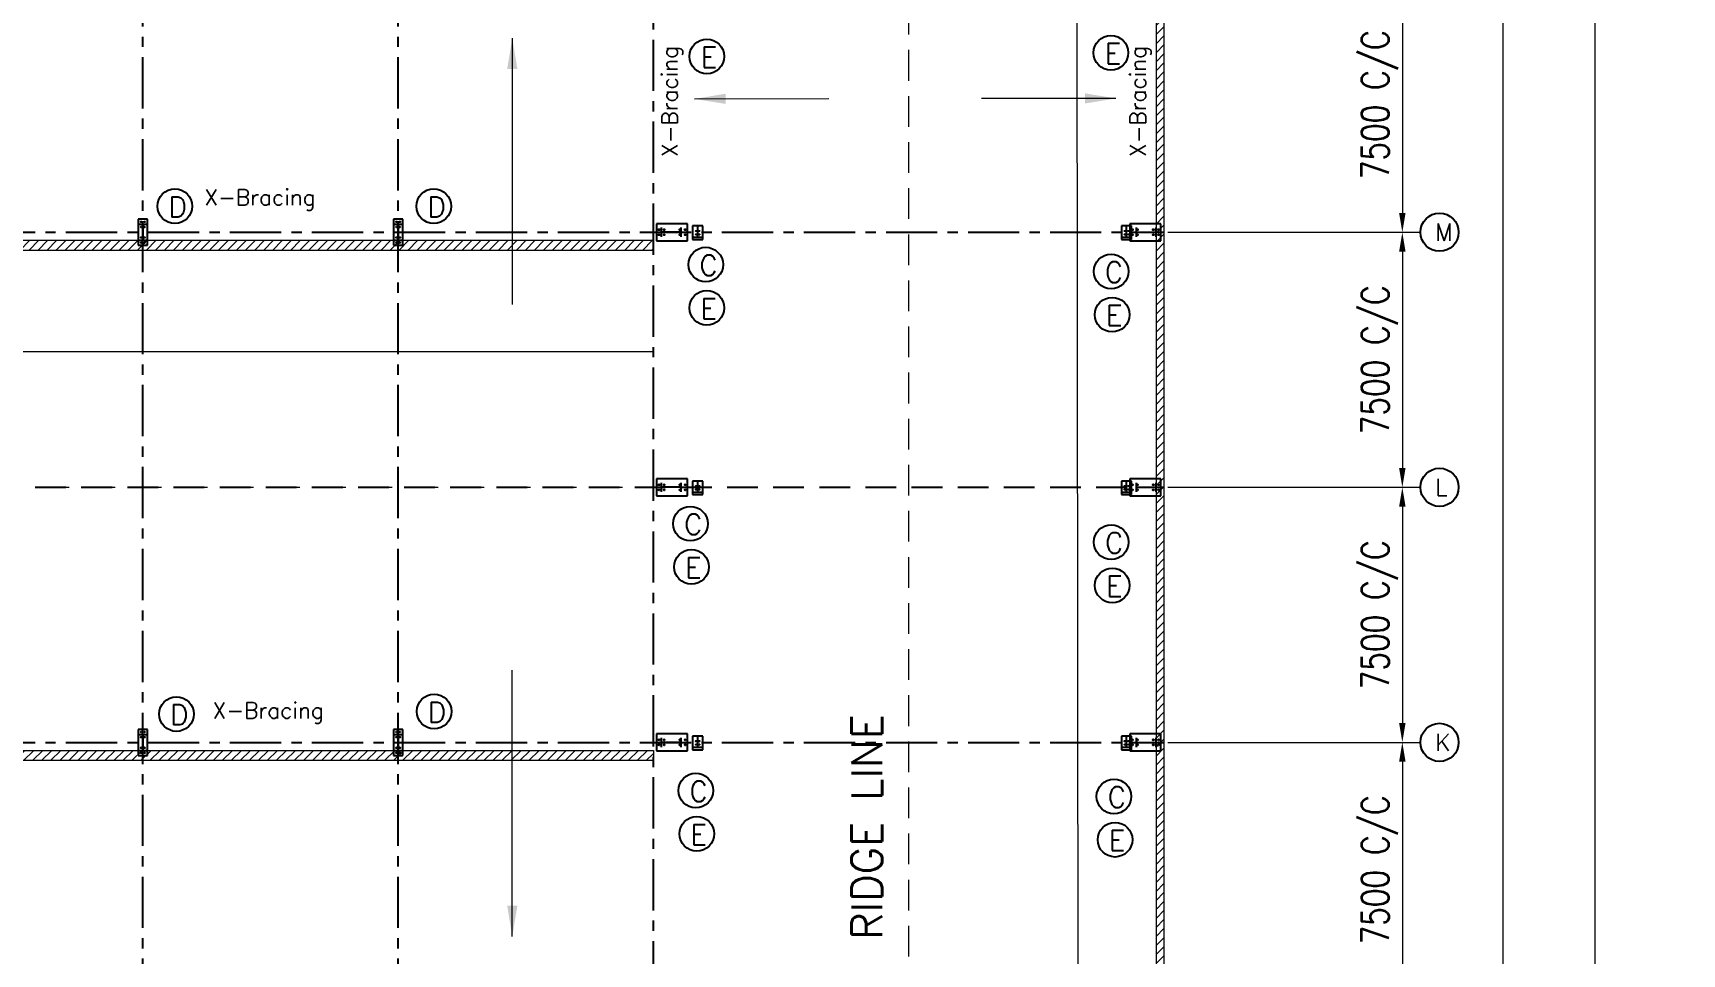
# Model space of a CAD drawing. Header units: millimetres. Extents: x 68421 to 1479662, y -51504 to 144751.
# Drawn here: x 1373736 to 1422188, y 43802 to 70885 of the extents above; entities that cross this region are included whole.
import ezdxf

# ---------------------------------------------------------------- set-up
doc = ezdxf.new("R2010")
doc.units = ezdxf.units.MM
doc.header["$LTSCALE"] = 0.35
doc.header["$MEASUREMENT"] = 0
for name, pattern in [('CENTER', [6884.562, 4302.852, -860.57, 860.57, -860.57]), ('CONTIN', [0, 0, 0]), ('DASHED', [1290.855, 860.57, -430.285])]:
    doc.linetypes.add(name, pattern=pattern)
doc.layers.get('0').update_dxf_attribs({"linetype": 'CONTIN'})
doc.layers.get('Defpoints').update_dxf_attribs({"linetype": 'CONTINUOUS'})
for name, color, linetype in [('1', 7, 'CONTIN'), ('10', 10, 'CONTIN'), ('11', 7, 'CONTIN'), ('13', 1, 'CONTIN'), ('16', 7, 'CONTIN'), ('2', 6, 'CONTIN'), ('27', 1, 'CENTER')]:
    doc.layers.add(name, color=color, linetype=linetype)
doc.styles.add('SIMPLEX', font='simplex.shx', dxfattribs={"width": 0.8})
doc.dimstyles.new('FOR D', dxfattribs={"dimscale": 114, "dimtxt": 2, "dimasz": 2, "dimexe": 1, "dimexo": 1, "dimgap": 1, "dimtad": 1, "dimdec": 0, "dimzin": 0, "dimdsep": 46, "dimtxsty": 'SIMPLEX', "dimcen": 1, "dimclrd": 6, "dimclre": 6, "dimclrt": 7, "dimadec": 0, "dimazin": 0, "dimtfac": 1, "dimtdec": 0, "dimtofl": 0, "dimtmove": 0, "dimatfit": 3, "dimfxl": 1, "dimtolj": 1, "dimtzin": 0, "dimlwd": 0, "dimlwe": 0, "dimarcsym": 1})

# ---------------------------------------------------------------- blocks, each defined once
blk = doc.blocks.new('*D320')
at = {"color": 6, "linetype": 'Continuous', "lineweight": 0}
for p, q in [((1407081, 80026), (1419740, 80026)), ((1419626, 79456), (1419626, -19404)), ((1407081, -19974), (1419740, -19974))]:
    blk.add_line(p, q, dxfattribs=at)
at = {"color": 6, "linetype": 'Continuous', "lineweight": 5}
for points in [[(1419721, 79456), (1419531, 79456), (1419626, 80026)], [(1419531, -19404), (1419721, -19404), (1419626, -19974)]]:
    blk.add_solid(points, dxfattribs=at)
at = {"layer": 'Defpoints', "color": 0, "linetype": 'Continuous', "lineweight": 5}
for p in [(1406967, 80026), (1406967, -19974), (1419626, -19974)]:
    blk.add_point(p, dxfattribs=at)
at = {"color": 7, "linetype": 'Continuous', "lineweight": 5, "insert": (1418999, 30026), "char_height": 798, "attachment_point": 5, "rotation": 90, "style": 'SIMPLEX'}
blk.add_mtext('\\A1;100000 OUT-TO-OUT OF STEEL LINE', dxfattribs=at)
blk = doc.blocks.new('*D321')
at = {"color": 6, "linetype": 'Continuous', "lineweight": 0}
for p, q in [((1406271, 79661), (1417034, 79661)), ((1416920, 79091), (1416920, -19039)), ((1406501, -19609), (1417034, -19609))]:
    blk.add_line(p, q, dxfattribs=at)
at = {"color": 6, "linetype": 'Continuous', "lineweight": 5}
for points in [[(1417015, 79091), (1416825, 79091), (1416920, 79661)], [(1416825, -19039), (1417015, -19039), (1416920, -19609)]]:
    blk.add_solid(points, dxfattribs=at)
at = {"layer": 'Defpoints', "color": 0, "linetype": 'Continuous', "lineweight": 5}
for p in [(1406157, 79661), (1406387, -19609), (1416920, -19609)]:
    blk.add_point(p, dxfattribs=at)
at = {"color": 7, "linetype": 'Continuous', "lineweight": 5, "insert": (1416293, 30026), "char_height": 798, "attachment_point": 5, "rotation": 90, "style": 'SIMPLEX'}
blk.add_mtext('\\A1;99270 CENTER-TO-CENTER OF STEEL COLUMN', dxfattribs=at)
blk = doc.blocks.new('*D323')
at = {"color": 6, "linetype": 'Continuous', "lineweight": 0}
for p, q in [((1407081, 72526), (1414084, 72526)), ((1413970, 71956), (1413970, 65596)), ((1407081, 65026), (1414084, 65026))]:
    blk.add_line(p, q, dxfattribs=at)
at = {"color": 6, "linetype": 'Continuous', "lineweight": 5}
for points in [[(1414065, 71956), (1413875, 71956), (1413970, 72526)], [(1413875, 65596), (1414065, 65596), (1413970, 65026)]]:
    blk.add_solid(points, dxfattribs=at)
at = {"layer": 'Defpoints', "color": 0, "linetype": 'Continuous', "lineweight": 5}
for p in [(1406967, 72526), (1406967, 65026), (1413970, 65026)]:
    blk.add_point(p, dxfattribs=at)
at = {"color": 7, "linetype": 'Continuous', "lineweight": 5, "insert": (1413305, 68776), "char_height": 798, "attachment_point": 5, "rotation": 90, "style": 'SIMPLEX'}
blk.add_mtext('\\A1;7500 C/C', dxfattribs=at)
blk = doc.blocks.new('*D324')
at = {"color": 6, "linetype": 'Continuous', "lineweight": 0}
for p, q in [((1407081, 65026), (1414084, 65026)), ((1413970, 64456), (1413970, 58096)), ((1407081, 57526), (1414084, 57526))]:
    blk.add_line(p, q, dxfattribs=at)
at = {"color": 6, "linetype": 'Continuous', "lineweight": 5}
for points in [[(1414065, 64456), (1413875, 64456), (1413970, 65026)], [(1413875, 58096), (1414065, 58096), (1413970, 57526)]]:
    blk.add_solid(points, dxfattribs=at)
at = {"layer": 'Defpoints', "color": 0, "linetype": 'Continuous', "lineweight": 5}
for p in [(1406967, 65026), (1406967, 57526), (1413970, 57526)]:
    blk.add_point(p, dxfattribs=at)
at = {"color": 7, "linetype": 'Continuous', "lineweight": 5, "insert": (1413305, 61276), "char_height": 798, "attachment_point": 5, "rotation": 90, "style": 'SIMPLEX'}
blk.add_mtext('\\A1;7500 C/C', dxfattribs=at)
blk = doc.blocks.new('*D325')
at = {"color": 6, "linetype": 'Continuous', "lineweight": 0}
for p, q in [((1407081, 57526), (1414084, 57526)), ((1413970, 56956), (1413970, 50596)), ((1407081, 50026), (1414084, 50026))]:
    blk.add_line(p, q, dxfattribs=at)
at = {"color": 6, "linetype": 'Continuous', "lineweight": 5}
for points in [[(1414065, 56956), (1413875, 56956), (1413970, 57526)], [(1413875, 50596), (1414065, 50596), (1413970, 50026)]]:
    blk.add_solid(points, dxfattribs=at)
at = {"layer": 'Defpoints', "color": 0, "linetype": 'Continuous', "lineweight": 5}
for p in [(1406967, 57526), (1406967, 50026), (1413970, 50026)]:
    blk.add_point(p, dxfattribs=at)
at = {"color": 7, "linetype": 'Continuous', "lineweight": 5, "insert": (1413305, 53776), "char_height": 798, "attachment_point": 5, "rotation": 90, "style": 'SIMPLEX'}
blk.add_mtext('\\A1;7500 C/C', dxfattribs=at)
blk = doc.blocks.new('*D326')
at = {"color": 6, "linetype": 'Continuous', "lineweight": 0}
for p, q in [((1407081, 50026), (1414084, 50026)), ((1413970, 49456), (1413970, 43096)), ((1407081, 42526), (1414084, 42526))]:
    blk.add_line(p, q, dxfattribs=at)
at = {"color": 6, "linetype": 'Continuous', "lineweight": 5}
for points in [[(1414065, 49456), (1413875, 49456), (1413970, 50026)], [(1413875, 43096), (1414065, 43096), (1413970, 42526)]]:
    blk.add_solid(points, dxfattribs=at)
at = {"layer": 'Defpoints', "color": 0, "linetype": 'Continuous', "lineweight": 5}
for p in [(1406967, 50026), (1406967, 42526), (1413970, 42526)]:
    blk.add_point(p, dxfattribs=at)
at = {"color": 7, "linetype": 'Continuous', "lineweight": 5, "insert": (1413305, 46276), "char_height": 798, "attachment_point": 5, "rotation": 90, "style": 'SIMPLEX'}
blk.add_mtext('\\A1;7500 C/C', dxfattribs=at)
blk = doc.blocks.new('WCOL')
for p, q in [((-448.874, 875.304), (448.874, 875.304)), ((0, 875.304), (0, 0)), ((-448.874, 0), (448.874, 0))]:
    blk.add_line(p, q)
blk = doc.blocks.new('BOLT_0')
at = {"layer": '1'}
blk.add_circle((0, 0), 25.4, dxfattribs=at)

msp = doc.modelspace()

# ---------------------------------------------------------------- hatches: boundary and pattern name
at = {"linetype": 'Continuous', "lineweight": 5}
h = msp.add_hatch(dxfattribs=at)
h.set_pattern_fill('ANSI31', color=1, scale=1500)
edge = h.paths.add_edge_path()
edge.add_line((1391966.65353, -19974.11361), (1406966.65353, -19974.11361))
h.paths.add_polyline_path([(1316966.65353, 35025.88639), (1316966.65353, 80025.88639), (1406966.65353, 80025.88639), (1406966.65353, -19974.11361), (1391966.65353, -19974.11361), (1391966.65353, 35025.88639)])
h.paths.add_polyline_path([(1406736.65353, -19744.11361), (1392196.65353, -19744.11361), (1392196.65353, 35255.88639), (1317196.65353, 35255.88639), (1317196.65353, 79795.88639), (1406736.65353, 79795.88639)], flags=16)
h.paths.add_polyline_path([(1317196.65353, 49790.88339), (1391966.65353, 49790.88339), (1391966.65353, 49490.88339), (1317196.65353, 49490.88339)], flags=0)
h.paths.add_polyline_path([(1317196.65353, 64790.88339), (1391966.65353, 64790.88339), (1391966.65353, 64490.88339), (1317196.65353, 64490.88339)], flags=0)
h = msp.add_hatch(dxfattribs=at)
h.set_pattern_fill('ANSI31', color=1, scale=1500)
h.paths.add_polyline_path([(1317196.65353, 64790.88339), (1391966.65353, 64790.88339), (1391966.65353, 64490.88339), (1317196.65353, 64490.88339)])
h.paths.add_polyline_path([(1317196.65353, 49790.88339), (1391966.65353, 49790.88339), (1391966.65353, 49490.88339), (1317196.65353, 49490.88339)])

# ---------------------------------------------------------------- linework, layer by layer
at = {"color": 5, "linetype": 'DASHED', "lineweight": 5, "ltscale": 3}
for p, q in [((1399466.65353, -19974.11361), (1399466.65353, 80025.88639)), ((1316966.65353, 57525.88639), (1391966.65353, 57525.88639))]:
    msp.add_line(p, q, dxfattribs=at)
at = {"color": 4, "linetype": 'Continuous', "lineweight": 5}
for p, q in [((1404392.86892, 79719.60611), (1404504.56876, -19820.39389)), ((1318229.70683, 61523.22779), (1391966.65353, 61523.22779))]:
    msp.add_line(p, q, dxfattribs=at)
at = {"color": 6, "linetype": 'Continuous', "lineweight": 5}
for p, q in [((1413969.74779, 65025.88639), (1414501.09221, 65025.88639)), ((1413969.74779, 57525.88639), (1414501.09221, 57525.88639)), ((1413969.74779, 50025.88639), (1414501.09221, 50025.88639))]:
    msp.add_line(p, q, dxfattribs=at)
at = {"linetype": 'Continuous', "lineweight": 5}
for points in [[(1406966.65353, -19974.11361), (1391966.65353, -19974.11361), (1391966.65353, 35025.88639), (1316966.65353, 35025.88639), (1316966.65353, 80025.88639), (1406966.65353, 80025.88639), (1406966.65353, -19974.11361), (1391966.65353, -19974.11361)], [(1391966.65353, 80025.88639), (1406966.65353, 80025.88639), (1406966.65353, -19974.11361), (1391966.65353, -19974.11361), (1391966.65353, 35025.88639)]]:
    msp.add_lwpolyline(points, dxfattribs=at)
for points in [[(1406736.65353, -19744.11361), (1392196.65353, -19744.11361), (1392196.65353, 35255.88639), (1317196.65353, 35255.88639), (1317196.65353, 79795.88639), (1406736.65353, 79795.88639)], [(1317196.65353, 64790.88339), (1391966.65353, 64790.88339), (1391966.65353, 64490.88339), (1317196.65353, 64490.88339)], [(1317196.65353, 49790.88339), (1391966.65353, 49790.88339), (1391966.65353, 49490.88339), (1317196.65353, 49490.88339)]]:
    msp.add_lwpolyline(points, close=True, dxfattribs=at)
at = {"layer": '10'}
for p, q in [((1376829.15353, 65405.88643), (1376829.15353, 64643.88643)), ((1377104.15453, 65405.88643), (1376829.15353, 65405.88643)), ((1377104.15453, 64643.88643), (1377104.15453, 65405.88643)), ((1384329.15353, 65405.88643), (1384329.15353, 64643.88643)), ((1384604.15453, 65405.88643), (1384329.15353, 65405.88643)), ((1384604.15453, 64643.88643), (1384604.15453, 65405.88643)), ((1392970.65353, 65275.88639), (1392054.65353, 65275.88639)), ((1392054.65353, 65275.88639), (1392054.65353, 64775.88639)), ((1392970.65353, 65275.88639), (1392054.65353, 65275.88639)), ((1392054.65353, 65275.88639), (1392054.65353, 64775.88639)), ((1392970.65353, 64775.88639), (1392970.65353, 65275.88639)), ((1392970.65353, 64775.88639), (1392970.65353, 65275.88639)), ((1393416.65353, 65210.88539), (1393116.65353, 65210.88539)), ((1393116.65353, 65210.88539), (1393116.65353, 64810.88539)), ((1393416.65353, 65210.88539), (1393116.65353, 65210.88539)), ((1393116.65353, 65210.88539), (1393116.65353, 64810.88539)), ((1393416.65353, 64810.88539), (1393416.65353, 65210.88539)), ((1393416.65353, 64810.88539), (1393416.65353, 65210.88539)), ((1406016.65453, 65210.88539), (1405716.65453, 65210.88539)), ((1405716.65453, 65210.88539), (1405716.65453, 64810.88539)), ((1406016.65453, 65210.88539), (1405716.65453, 65210.88539)), ((1405716.65453, 65210.88539), (1405716.65453, 64810.88539)), ((1406878.65453, 65275.88639), (1405962.65453, 65275.88639)), ((1405962.65453, 65275.88639), (1405962.65453, 64775.88639)), ((1406878.65453, 65275.88639), (1405962.65453, 65275.88639)), ((1405962.65453, 65275.88639), (1405962.65453, 64775.88639)), ((1406016.65453, 64810.88539), (1406016.65453, 65210.88539)), ((1406016.65453, 64810.88539), (1406016.65453, 65210.88539)), ((1406878.65453, 64775.88639), (1406878.65453, 65275.88639)), ((1406878.65453, 64775.88639), (1406878.65453, 65275.88639)), ((1376829.15353, 64643.88643), (1377104.15453, 64643.88643)), ((1384329.15353, 64643.88643), (1384604.15453, 64643.88643)), ((1392054.65353, 64775.88639), (1392970.65353, 64775.88639)), ((1392054.65353, 64775.88639), (1392970.65353, 64775.88639)), ((1393116.65353, 64810.88539), (1393416.65353, 64810.88539)), ((1393116.65353, 64810.88539), (1393416.65353, 64810.88539)), ((1405716.65453, 64810.88539), (1406016.65453, 64810.88539)), ((1405716.65453, 64810.88539), (1406016.65453, 64810.88539)), ((1405962.65453, 64775.88639), (1406878.65453, 64775.88639)), ((1405962.65453, 64775.88639), (1406878.65453, 64775.88639)), ((1392970.65353, 57775.88639), (1392054.65353, 57775.88639)), ((1392054.65353, 57775.88639), (1392054.65353, 57275.88439)), ((1392970.65353, 57775.88639), (1392054.65353, 57775.88639)), ((1392054.65353, 57775.88639), (1392054.65353, 57275.88439)), ((1392970.65353, 57275.88439), (1392970.65353, 57775.88639)), ((1392970.65353, 57275.88439), (1392970.65353, 57775.88639)), ((1393416.65353, 57710.88439), (1393116.65353, 57710.88439)), ((1393116.65353, 57710.88439), (1393116.65353, 57310.88239)), ((1393416.65353, 57710.88439), (1393116.65353, 57710.88439)), ((1393116.65353, 57710.88439), (1393116.65353, 57310.88239)), ((1393416.65353, 57310.88239), (1393416.65353, 57710.88439)), ((1393416.65353, 57310.88239), (1393416.65353, 57710.88439)), ((1406016.65453, 57710.88439), (1405716.65453, 57710.88439)), ((1405716.65453, 57710.88439), (1405716.65453, 57310.88239)), ((1406016.65453, 57710.88439), (1405716.65453, 57710.88439)), ((1405716.65453, 57710.88439), (1405716.65453, 57310.88239)), ((1406878.65453, 57775.88639), (1405962.65453, 57775.88639)), ((1405962.65453, 57775.88639), (1405962.65453, 57275.88439)), ((1406878.65453, 57775.88639), (1405962.65453, 57775.88639)), ((1405962.65453, 57775.88639), (1405962.65453, 57275.88439)), ((1406016.65453, 57310.88239), (1406016.65453, 57710.88439)), ((1406016.65453, 57310.88239), (1406016.65453, 57710.88439)), ((1406878.65453, 57275.88439), (1406878.65453, 57775.88639)), ((1406878.65453, 57275.88439), (1406878.65453, 57775.88639)), ((1392054.65353, 57275.88439), (1392970.65353, 57275.88439)), ((1392054.65353, 57275.88439), (1392970.65353, 57275.88439)), ((1393116.65353, 57310.88239), (1393416.65353, 57310.88239)), ((1393116.65353, 57310.88239), (1393416.65353, 57310.88239)), ((1405716.65453, 57310.88239), (1406016.65453, 57310.88239)), ((1405716.65453, 57310.88239), (1406016.65453, 57310.88239)), ((1405962.65453, 57275.88439), (1406878.65453, 57275.88439)), ((1405962.65453, 57275.88439), (1406878.65453, 57275.88439)), ((1376829.15353, 50405.88643), (1376829.15353, 49643.88643)), ((1377104.15453, 50405.88643), (1376829.15353, 50405.88643)), ((1377104.15453, 49643.88643), (1377104.15453, 50405.88643)), ((1384329.15353, 50405.88643), (1384329.15353, 49643.88643)), ((1384604.15453, 50405.88643), (1384329.15353, 50405.88643)), ((1384604.15453, 49643.88643), (1384604.15453, 50405.88643)), ((1392970.65353, 50275.88639), (1392054.65353, 50275.88639)), ((1392054.65353, 50275.88639), (1392054.65353, 49775.88639)), ((1392970.65353, 50275.88639), (1392054.65353, 50275.88639)), ((1392054.65353, 50275.88639), (1392054.65353, 49775.88639)), ((1392970.65353, 49775.88639), (1392970.65353, 50275.88639)), ((1392970.65353, 49775.88639), (1392970.65353, 50275.88639)), ((1393416.65353, 50210.88639), (1393116.65353, 50210.88639)), ((1393116.65353, 50210.88639), (1393116.65353, 49810.88439)), ((1393416.65353, 50210.88639), (1393116.65353, 50210.88639)), ((1393116.65353, 50210.88639), (1393116.65353, 49810.88439)), ((1393416.65353, 49810.88439), (1393416.65353, 50210.88639)), ((1393416.65353, 49810.88439), (1393416.65353, 50210.88639)), ((1406016.65453, 50210.88639), (1405716.65453, 50210.88639)), ((1405716.65453, 50210.88639), (1405716.65453, 49810.88439)), ((1406016.65453, 50210.88639), (1405716.65453, 50210.88639)), ((1405716.65453, 50210.88639), (1405716.65453, 49810.88439)), ((1406878.65453, 50275.88639), (1405962.65453, 50275.88639)), ((1405962.65453, 50275.88639), (1405962.65453, 49775.88639)), ((1406878.65453, 50275.88639), (1405962.65453, 50275.88639)), ((1405962.65453, 50275.88639), (1405962.65453, 49775.88639)), ((1406016.65453, 49810.88439), (1406016.65453, 50210.88639)), ((1406016.65453, 49810.88439), (1406016.65453, 50210.88639)), ((1406878.65453, 49775.88639), (1406878.65453, 50275.88639)), ((1406878.65453, 49775.88639), (1406878.65453, 50275.88639)), ((1376829.15353, 49643.88643), (1377104.15453, 49643.88643)), ((1384329.15353, 49643.88643), (1384604.15453, 49643.88643)), ((1392054.65353, 49775.88639), (1392970.65353, 49775.88639)), ((1392054.65353, 49775.88639), (1392970.65353, 49775.88639)), ((1393116.65353, 49810.88439), (1393416.65353, 49810.88439)), ((1393116.65353, 49810.88439), (1393416.65353, 49810.88439)), ((1405716.65453, 49810.88439), (1406016.65453, 49810.88439)), ((1405716.65453, 49810.88439), (1406016.65453, 49810.88439)), ((1405962.65453, 49775.88639), (1406878.65453, 49775.88639)), ((1405962.65453, 49775.88639), (1406878.65453, 49775.88639))]:
    msp.add_line(p, q, dxfattribs=at)
at = {"layer": '13'}
for centre in [(1415062.18421, 65025.88639), (1415062.18421, 57525.88639), (1415062.18421, 50025.88639)]:
    msp.add_circle(centre, 561.092, dxfattribs=at)
at = {"layer": '16'}
for centre in [(1405409.00434, 70302.98937), (1393536.13976, 70195.96004), (1377904.64437, 65791.83772), (1385509.79043, 65791.83772), (1393502.50547, 64073.50018), (1405413.12174, 63873.78141), (1393533.43529, 62801.7409), (1405444.05156, 62602.02212), (1393052.25549, 56456.39987), (1405417.10732, 55913.96973), (1393083.18531, 55184.64059), (1405448.03714, 54642.21044), (1377951.37749, 50859.25683), (1385521.30187, 50934.53329), (1393209.41205, 48608.61703), (1405497.50946, 48436.57087), (1393240.34187, 47336.85774), (1405528.43928, 47164.81159)]:
    msp.add_circle(centre, 509.21531, dxfattribs=at)
at = {"layer": '27', "color": 251}
for p, q in [((1376966.65353, 34932.37139), (1376966.65353, 80119.40239)), ((1384466.65353, 34932.37139), (1384466.65353, 80119.40239)), ((1391966.65353, -19974.11361), (1391966.65353, 80025.88639)), ((1316873.13853, 65025.88639), (1406966.65353, 65025.88639)), ((1316873.13853, 50025.88639), (1406966.65353, 50025.88639))]:
    msp.add_line(p, q, dxfattribs=at)
at = {"layer": '27', "color": 5, "linetype": 'DASHED', "ltscale": 3}
msp.add_line((1316873.13853, 57525.88639), (1406966.65353, 57525.88639), dxfattribs=at)

# ---------------------------------------------------------------- block references
at = {"layer": '10'}
for name, p, xscale, yscale, zscale in [('WCOL', (1376966.65353, 64789.88643), 0.3007526, 0.53924112, 0.53924112), ('BOLT_0', (1376916.65353, 65330.88643), 0.47244096, 0.47244096, 0.47244096), ('BOLT_0', (1376916.65353, 65180.88643), 0.47244096, 0.47244096, 0.47244096), ('BOLT_0', (1377016.65453, 65330.88643), 0.47244096, 0.47244096, 0.47244096), ('BOLT_0', (1377016.65453, 65180.88643), 0.47244096, 0.47244096, 0.47244096), ('WCOL', (1384466.65353, 64789.88643), 0.3007526, 0.53924112, 0.53924112), ('BOLT_0', (1384416.65353, 65330.88643), 0.47244096, 0.47244096, 0.47244096), ('BOLT_0', (1384416.65353, 65180.88643), 0.47244096, 0.47244096, 0.47244096), ('BOLT_0', (1384516.65453, 65330.88643), 0.47244096, 0.47244096, 0.47244096), ('BOLT_0', (1384516.65453, 65180.88643), 0.47244096, 0.47244096, 0.47244096), ('BOLT_0', (1376916.65353, 64868.88643), 0.47244096, 0.47244096, 0.47244096), ('BOLT_0', (1376916.65353, 64718.88643), 0.47244096, 0.47244096, 0.47244096), ('BOLT_0', (1377016.65453, 64868.88643), 0.47244096, 0.47244096, 0.47244096), ('BOLT_0', (1377016.65453, 64718.88643), 0.47244096, 0.47244096, 0.47244096), ('BOLT_0', (1384416.65353, 64868.88643), 0.47244096, 0.47244096, 0.47244096), ('BOLT_0', (1384416.65353, 64718.88643), 0.47244096, 0.47244096, 0.47244096), ('BOLT_0', (1384516.65453, 64868.88643), 0.47244096, 0.47244096, 0.47244096), ('BOLT_0', (1384516.65453, 64718.88643), 0.47244096, 0.47244096, 0.47244096), ('WCOL', (1376966.65353, 49789.88643), 0.3007526, 0.53924112, 0.53924112), ('BOLT_0', (1376916.65353, 50330.88643), 0.47244096, 0.47244096, 0.47244096), ('BOLT_0', (1376916.65353, 50180.88643), 0.47244096, 0.47244096, 0.47244096), ('BOLT_0', (1377016.65453, 50330.88643), 0.47244096, 0.47244096, 0.47244096), ('BOLT_0', (1377016.65453, 50180.88643), 0.47244096, 0.47244096, 0.47244096), ('WCOL', (1384466.65353, 49789.88643), 0.3007526, 0.53924112, 0.53924112), ('BOLT_0', (1384416.65353, 50330.88643), 0.47244096, 0.47244096, 0.47244096), ('BOLT_0', (1384416.65353, 50180.88643), 0.47244096, 0.47244096, 0.47244096), ('BOLT_0', (1384516.65453, 50330.88643), 0.47244096, 0.47244096, 0.47244096), ('BOLT_0', (1384516.65453, 50180.88643), 0.47244096, 0.47244096, 0.47244096), ('BOLT_0', (1376916.65353, 49868.88643), 0.47244096, 0.47244096, 0.47244096), ('BOLT_0', (1376916.65353, 49718.88643), 0.47244096, 0.47244096, 0.47244096), ('BOLT_0', (1377016.65453, 49868.88643), 0.47244096, 0.47244096, 0.47244096), ('BOLT_0', (1377016.65453, 49718.88643), 0.47244096, 0.47244096, 0.47244096), ('BOLT_0', (1384416.65353, 49868.88643), 0.47244096, 0.47244096, 0.47244096), ('BOLT_0', (1384416.65353, 49718.88643), 0.47244096, 0.47244096, 0.47244096), ('BOLT_0', (1384516.65453, 49868.88643), 0.47244096, 0.47244096, 0.47244096), ('BOLT_0', (1384516.65453, 49718.88643), 0.47244096, 0.47244096, 0.47244096)]:
    msp.add_blockref(name, p, dxfattribs=dict(at, xscale=xscale, yscale=yscale, zscale=zscale))
for name, p, xscale, yscale, zscale, rotation in [('BOLT_0', (1392129.65353, 65100.88639), 0.5905512, 0.5905512, 0.5905512, 270), ('BOLT_0', (1392129.65353, 65100.88639), 0.5905512, 0.5905512, 0.5905512, 270), ('BOLT_0', (1392129.65353, 64950.88639), 0.5905512, 0.5905512, 0.5905512, 270), ('BOLT_0', (1392129.65353, 64950.88639), 0.5905512, 0.5905512, 0.5905512, 270), ('WCOL', (1392196.65353, 65025.88639), 0.3037098, 0.6562208, 0.6562208, 270), ('WCOL', (1392196.65353, 65025.88639), 0.3037098, 0.6562208, 0.6562208, 270), ('BOLT_0', (1392279.65353, 65100.88639), 0.5905512, 0.5905512, 0.5905512, 270), ('BOLT_0', (1392279.65353, 65100.88639), 0.5905512, 0.5905512, 0.5905512, 270), ('BOLT_0', (1392279.65353, 64950.88639), 0.5905512, 0.5905512, 0.5905512, 270), ('BOLT_0', (1392279.65353, 64950.88639), 0.5905512, 0.5905512, 0.5905512, 270), ('BOLT_0', (1392745.65353, 65100.88639), 0.5905512, 0.5905512, 0.5905512, 270), ('BOLT_0', (1392745.65353, 65100.88639), 0.5905512, 0.5905512, 0.5905512, 270), ('BOLT_0', (1392745.65353, 64950.88639), 0.5905512, 0.5905512, 0.5905512, 270), ('BOLT_0', (1392745.65353, 64950.88639), 0.5905512, 0.5905512, 0.5905512, 270), ('BOLT_0', (1392895.65353, 65100.88639), 0.5905512, 0.5905512, 0.5905512, 270), ('BOLT_0', (1392895.65353, 65100.88639), 0.5905512, 0.5905512, 0.5905512, 270), ('BOLT_0', (1392895.65353, 64950.88639), 0.5905512, 0.5905512, 0.5905512, 270), ('BOLT_0', (1392895.65353, 64950.88639), 0.5905512, 0.5905512, 0.5905512, 270), ('WCOL', (1393266.65353, 65210.88539), 0.3037098, 0.38417992, 0.38417992, 180), ('WCOL', (1393266.65353, 65210.88539), 0.3037098, 0.38417992, 0.38417992, 180), ('BOLT_0', (1393216.65353, 65060.88539), 0.31496062, 0.31496062, 0.31496062, 270), ('BOLT_0', (1393216.65353, 65060.88539), 0.31496062, 0.31496062, 0.31496062, 270), ('BOLT_0', (1393216.65353, 64960.88539), 0.31496062, 0.31496062, 0.31496062, 270), ('BOLT_0', (1393216.65353, 64960.88539), 0.31496062, 0.31496062, 0.31496062, 270), ('BOLT_0', (1393316.65353, 65060.88539), 0.31496062, 0.31496062, 0.31496062, 270), ('BOLT_0', (1393316.65353, 65060.88539), 0.31496062, 0.31496062, 0.31496062, 270), ('BOLT_0', (1393316.65353, 64960.88539), 0.31496062, 0.31496062, 0.31496062, 270), ('BOLT_0', (1393316.65353, 64960.88539), 0.31496062, 0.31496062, 0.31496062, 270), ('WCOL', (1405866.65453, 65210.88539), 0.3037098, 0.38417992, 0.38417992, 180), ('WCOL', (1405866.65453, 65210.88539), 0.3037098, 0.38417992, 0.38417992, 180), ('BOLT_0', (1405816.65453, 65060.88539), 0.31496062, 0.31496062, 0.31496062, 270), ('BOLT_0', (1405816.65453, 65060.88539), 0.31496062, 0.31496062, 0.31496062, 270), ('BOLT_0', (1405816.65453, 64960.88539), 0.31496062, 0.31496062, 0.31496062, 270), ('BOLT_0', (1405816.65453, 64960.88539), 0.31496062, 0.31496062, 0.31496062, 270), ('BOLT_0', (1405916.65453, 65060.88539), 0.31496062, 0.31496062, 0.31496062, 270), ('BOLT_0', (1405916.65453, 65060.88539), 0.31496062, 0.31496062, 0.31496062, 270), ('BOLT_0', (1405916.65453, 64960.88539), 0.31496062, 0.31496062, 0.31496062, 270), ('BOLT_0', (1405916.65453, 64960.88539), 0.31496062, 0.31496062, 0.31496062, 270), ('BOLT_0', (1406037.65353, 65100.88639), 0.5905512, 0.5905512, 0.5905512, 270), ('BOLT_0', (1406037.65353, 65100.88639), 0.5905512, 0.5905512, 0.5905512, 270), ('BOLT_0', (1406037.65353, 64950.88639), 0.5905512, 0.5905512, 0.5905512, 270), ('BOLT_0', (1406037.65353, 64950.88639), 0.5905512, 0.5905512, 0.5905512, 270), ('WCOL', (1406736.65453, 65025.88639), 0.3037098, 0.6562208, 0.6562208, 89.99999999999999), ('WCOL', (1406736.65453, 65025.88639), 0.3037098, 0.6562208, 0.6562208, 89.99999999999999), ('BOLT_0', (1406187.65353, 65100.88639), 0.5905512, 0.5905512, 0.5905512, 270), ('BOLT_0', (1406187.65353, 65100.88639), 0.5905512, 0.5905512, 0.5905512, 270), ('BOLT_0', (1406187.65353, 64950.88639), 0.5905512, 0.5905512, 0.5905512, 270), ('BOLT_0', (1406187.65353, 64950.88639), 0.5905512, 0.5905512, 0.5905512, 270), ('BOLT_0', (1406653.65453, 65100.88639), 0.5905512, 0.5905512, 0.5905512, 270), ('BOLT_0', (1406653.65453, 65100.88639), 0.5905512, 0.5905512, 0.5905512, 270), ('BOLT_0', (1406653.65453, 64950.88639), 0.5905512, 0.5905512, 0.5905512, 270), ('BOLT_0', (1406653.65453, 64950.88639), 0.5905512, 0.5905512, 0.5905512, 270), ('BOLT_0', (1406803.65453, 65100.88639), 0.5905512, 0.5905512, 0.5905512, 270), ('BOLT_0', (1406803.65453, 65100.88639), 0.5905512, 0.5905512, 0.5905512, 270), ('BOLT_0', (1406803.65453, 64950.88639), 0.5905512, 0.5905512, 0.5905512, 270), ('BOLT_0', (1406803.65453, 64950.88639), 0.5905512, 0.5905512, 0.5905512, 270), ('WCOL', (1392196.65353, 57525.88639), 0.3037098, 0.6562208, 0.6562208, 270), ('WCOL', (1392196.65353, 57525.88639), 0.3037098, 0.6562208, 0.6562208, 270), ('WCOL', (1393266.65353, 57710.88439), 0.3037098, 0.38417992, 0.38417992, 180), ('WCOL', (1393266.65353, 57710.88439), 0.3037098, 0.38417992, 0.38417992, 180), ('WCOL', (1405866.65453, 57710.88439), 0.3037098, 0.38417992, 0.38417992, 180), ('WCOL', (1405866.65453, 57710.88439), 0.3037098, 0.38417992, 0.38417992, 180), ('WCOL', (1406736.65453, 57525.88639), 0.3037098, 0.6562208, 0.6562208, 89.99999999999999), ('WCOL', (1406736.65453, 57525.88639), 0.3037098, 0.6562208, 0.6562208, 89.99999999999999), ('BOLT_0', (1392129.65353, 57600.88639), 0.5905512, 0.5905512, 0.5905512, 270), ('BOLT_0', (1392129.65353, 57600.88639), 0.5905512, 0.5905512, 0.5905512, 270), ('BOLT_0', (1392129.65353, 57450.88639), 0.5905512, 0.5905512, 0.5905512, 270), ('BOLT_0', (1392129.65353, 57450.88639), 0.5905512, 0.5905512, 0.5905512, 270), ('BOLT_0', (1392279.65353, 57600.88639), 0.5905512, 0.5905512, 0.5905512, 270), ('BOLT_0', (1392279.65353, 57600.88639), 0.5905512, 0.5905512, 0.5905512, 270), ('BOLT_0', (1392279.65353, 57450.88639), 0.5905512, 0.5905512, 0.5905512, 270), ('BOLT_0', (1392279.65353, 57450.88639), 0.5905512, 0.5905512, 0.5905512, 270), ('BOLT_0', (1392745.65353, 57600.88639), 0.5905512, 0.5905512, 0.5905512, 270), ('BOLT_0', (1392745.65353, 57600.88639), 0.5905512, 0.5905512, 0.5905512, 270), ('BOLT_0', (1392745.65353, 57450.88639), 0.5905512, 0.5905512, 0.5905512, 270), ('BOLT_0', (1392745.65353, 57450.88639), 0.5905512, 0.5905512, 0.5905512, 270), ('BOLT_0', (1392895.65353, 57600.88639), 0.5905512, 0.5905512, 0.5905512, 270), ('BOLT_0', (1392895.65353, 57600.88639), 0.5905512, 0.5905512, 0.5905512, 270), ('BOLT_0', (1392895.65353, 57450.88639), 0.5905512, 0.5905512, 0.5905512, 270), ('BOLT_0', (1392895.65353, 57450.88639), 0.5905512, 0.5905512, 0.5905512, 270), ('BOLT_0', (1393216.65353, 57560.88239), 0.31496062, 0.31496062, 0.31496062, 270), ('BOLT_0', (1393216.65353, 57560.88239), 0.31496062, 0.31496062, 0.31496062, 270), ('BOLT_0', (1393216.65353, 57460.88239), 0.31496062, 0.31496062, 0.31496062, 270), ('BOLT_0', (1393216.65353, 57460.88239), 0.31496062, 0.31496062, 0.31496062, 270), ('BOLT_0', (1393316.65353, 57560.88239), 0.31496062, 0.31496062, 0.31496062, 270), ('BOLT_0', (1393316.65353, 57560.88239), 0.31496062, 0.31496062, 0.31496062, 270), ('BOLT_0', (1393316.65353, 57460.88239), 0.31496062, 0.31496062, 0.31496062, 270), ('BOLT_0', (1393316.65353, 57460.88239), 0.31496062, 0.31496062, 0.31496062, 270), ('BOLT_0', (1405816.65453, 57560.88239), 0.31496062, 0.31496062, 0.31496062, 270), ('BOLT_0', (1405816.65453, 57560.88239), 0.31496062, 0.31496062, 0.31496062, 270), ('BOLT_0', (1405816.65453, 57460.88239), 0.31496062, 0.31496062, 0.31496062, 270), ('BOLT_0', (1405816.65453, 57460.88239), 0.31496062, 0.31496062, 0.31496062, 270), ('BOLT_0', (1405916.65453, 57560.88239), 0.31496062, 0.31496062, 0.31496062, 270), ('BOLT_0', (1405916.65453, 57560.88239), 0.31496062, 0.31496062, 0.31496062, 270), ('BOLT_0', (1405916.65453, 57460.88239), 0.31496062, 0.31496062, 0.31496062, 270), ('BOLT_0', (1405916.65453, 57460.88239), 0.31496062, 0.31496062, 0.31496062, 270), ('BOLT_0', (1406037.65353, 57600.88639), 0.5905512, 0.5905512, 0.5905512, 270), ('BOLT_0', (1406037.65353, 57600.88639), 0.5905512, 0.5905512, 0.5905512, 270), ('BOLT_0', (1406037.65353, 57450.88639), 0.5905512, 0.5905512, 0.5905512, 270), ('BOLT_0', (1406037.65353, 57450.88639), 0.5905512, 0.5905512, 0.5905512, 270), ('BOLT_0', (1406187.65353, 57600.88639), 0.5905512, 0.5905512, 0.5905512, 270), ('BOLT_0', (1406187.65353, 57600.88639), 0.5905512, 0.5905512, 0.5905512, 270), ('BOLT_0', (1406187.65353, 57450.88639), 0.5905512, 0.5905512, 0.5905512, 270), ('BOLT_0', (1406187.65353, 57450.88639), 0.5905512, 0.5905512, 0.5905512, 270), ('BOLT_0', (1406653.65453, 57600.88639), 0.5905512, 0.5905512, 0.5905512, 270), ('BOLT_0', (1406653.65453, 57600.88639), 0.5905512, 0.5905512, 0.5905512, 270), ('BOLT_0', (1406653.65453, 57450.88639), 0.5905512, 0.5905512, 0.5905512, 270), ('BOLT_0', (1406653.65453, 57450.88639), 0.5905512, 0.5905512, 0.5905512, 270), ('BOLT_0', (1406803.65453, 57600.88639), 0.5905512, 0.5905512, 0.5905512, 270), ('BOLT_0', (1406803.65453, 57600.88639), 0.5905512, 0.5905512, 0.5905512, 270), ('BOLT_0', (1406803.65453, 57450.88639), 0.5905512, 0.5905512, 0.5905512, 270), ('BOLT_0', (1406803.65453, 57450.88639), 0.5905512, 0.5905512, 0.5905512, 270), ('BOLT_0', (1392129.65353, 50100.88639), 0.5905512, 0.5905512, 0.5905512, 270), ('BOLT_0', (1392129.65353, 50100.88639), 0.5905512, 0.5905512, 0.5905512, 270), ('BOLT_0', (1392129.65353, 49950.88639), 0.5905512, 0.5905512, 0.5905512, 270), ('BOLT_0', (1392129.65353, 49950.88639), 0.5905512, 0.5905512, 0.5905512, 270), ('WCOL', (1392196.65353, 50025.88639), 0.3037098, 0.6562208, 0.6562208, 270), ('WCOL', (1392196.65353, 50025.88639), 0.3037098, 0.6562208, 0.6562208, 270), ('BOLT_0', (1392279.65353, 50100.88639), 0.5905512, 0.5905512, 0.5905512, 270), ('BOLT_0', (1392279.65353, 50100.88639), 0.5905512, 0.5905512, 0.5905512, 270), ('BOLT_0', (1392279.65353, 49950.88639), 0.5905512, 0.5905512, 0.5905512, 270), ('BOLT_0', (1392279.65353, 49950.88639), 0.5905512, 0.5905512, 0.5905512, 270), ('BOLT_0', (1392745.65353, 50100.88639), 0.5905512, 0.5905512, 0.5905512, 270), ('BOLT_0', (1392745.65353, 50100.88639), 0.5905512, 0.5905512, 0.5905512, 270), ('BOLT_0', (1392745.65353, 49950.88639), 0.5905512, 0.5905512, 0.5905512, 270), ('BOLT_0', (1392745.65353, 49950.88639), 0.5905512, 0.5905512, 0.5905512, 270), ('BOLT_0', (1392895.65353, 50100.88639), 0.5905512, 0.5905512, 0.5905512, 270), ('BOLT_0', (1392895.65353, 50100.88639), 0.5905512, 0.5905512, 0.5905512, 270), ('BOLT_0', (1392895.65353, 49950.88639), 0.5905512, 0.5905512, 0.5905512, 270), ('BOLT_0', (1392895.65353, 49950.88639), 0.5905512, 0.5905512, 0.5905512, 270), ('WCOL', (1393266.65353, 50210.88639), 0.3037098, 0.38417992, 0.38417992, 180), ('WCOL', (1393266.65353, 50210.88639), 0.3037098, 0.38417992, 0.38417992, 180), ('BOLT_0', (1393216.65353, 50060.88439), 0.31496062, 0.31496062, 0.31496062, 270), ('BOLT_0', (1393216.65353, 50060.88439), 0.31496062, 0.31496062, 0.31496062, 270), ('BOLT_0', (1393216.65353, 49960.88439), 0.31496062, 0.31496062, 0.31496062, 270), ('BOLT_0', (1393216.65353, 49960.88439), 0.31496062, 0.31496062, 0.31496062, 270), ('BOLT_0', (1393316.65353, 50060.88439), 0.31496062, 0.31496062, 0.31496062, 270), ('BOLT_0', (1393316.65353, 50060.88439), 0.31496062, 0.31496062, 0.31496062, 270), ('BOLT_0', (1393316.65353, 49960.88439), 0.31496062, 0.31496062, 0.31496062, 270), ('BOLT_0', (1393316.65353, 49960.88439), 0.31496062, 0.31496062, 0.31496062, 270), ('WCOL', (1405866.65453, 50210.88639), 0.3037098, 0.38417992, 0.38417992, 180), ('WCOL', (1405866.65453, 50210.88639), 0.3037098, 0.38417992, 0.38417992, 180), ('BOLT_0', (1405816.65453, 50060.88439), 0.31496062, 0.31496062, 0.31496062, 270), ('BOLT_0', (1405816.65453, 50060.88439), 0.31496062, 0.31496062, 0.31496062, 270), ('BOLT_0', (1405816.65453, 49960.88439), 0.31496062, 0.31496062, 0.31496062, 270), ('BOLT_0', (1405816.65453, 49960.88439), 0.31496062, 0.31496062, 0.31496062, 270), ('BOLT_0', (1405916.65453, 50060.88439), 0.31496062, 0.31496062, 0.31496062, 270), ('BOLT_0', (1405916.65453, 50060.88439), 0.31496062, 0.31496062, 0.31496062, 270), ('BOLT_0', (1405916.65453, 49960.88439), 0.31496062, 0.31496062, 0.31496062, 270), ('BOLT_0', (1405916.65453, 49960.88439), 0.31496062, 0.31496062, 0.31496062, 270), ('BOLT_0', (1406037.65353, 50100.88639), 0.5905512, 0.5905512, 0.5905512, 270), ('BOLT_0', (1406037.65353, 50100.88639), 0.5905512, 0.5905512, 0.5905512, 270), ('BOLT_0', (1406037.65353, 49950.88639), 0.5905512, 0.5905512, 0.5905512, 270), ('BOLT_0', (1406037.65353, 49950.88639), 0.5905512, 0.5905512, 0.5905512, 270), ('WCOL', (1406736.65453, 50025.88639), 0.3037098, 0.6562208, 0.6562208, 89.99999999999999), ('WCOL', (1406736.65453, 50025.88639), 0.3037098, 0.6562208, 0.6562208, 89.99999999999999), ('BOLT_0', (1406187.65353, 50100.88639), 0.5905512, 0.5905512, 0.5905512, 270), ('BOLT_0', (1406187.65353, 50100.88639), 0.5905512, 0.5905512, 0.5905512, 270), ('BOLT_0', (1406187.65353, 49950.88639), 0.5905512, 0.5905512, 0.5905512, 270), ('BOLT_0', (1406187.65353, 49950.88639), 0.5905512, 0.5905512, 0.5905512, 270), ('BOLT_0', (1406653.65453, 50100.88639), 0.5905512, 0.5905512, 0.5905512, 270), ('BOLT_0', (1406653.65453, 50100.88639), 0.5905512, 0.5905512, 0.5905512, 270), ('BOLT_0', (1406653.65453, 49950.88639), 0.5905512, 0.5905512, 0.5905512, 270), ('BOLT_0', (1406653.65453, 49950.88639), 0.5905512, 0.5905512, 0.5905512, 270), ('BOLT_0', (1406803.65453, 50100.88639), 0.5905512, 0.5905512, 0.5905512, 270), ('BOLT_0', (1406803.65453, 50100.88639), 0.5905512, 0.5905512, 0.5905512, 270), ('BOLT_0', (1406803.65453, 49950.88639), 0.5905512, 0.5905512, 0.5905512, 270), ('BOLT_0', (1406803.65453, 49950.88639), 0.5905512, 0.5905512, 0.5905512, 270)]:
    msp.add_blockref(name, p, dxfattribs=dict(at, xscale=xscale, yscale=yscale, zscale=zscale, rotation=rotation))

# ---------------------------------------------------------------- texts
at = {"layer": '11', "style": 'SIMPLEX'}
msp.add_text('RIDGE LINE', height=900, rotation=90, dxfattribs=at).set_placement((1398685.55153, 44218.32051))
at = {"layer": '13', "style": 'SIMPLEX'}
for s, p in [('M', (1414935.93921, 64773.39439)), ('L', (1414935.93921, 57273.39439)), ('K', (1414935.93921, 49773.39439))]:
    msp.add_text(s, height=504.983, dxfattribs=at).set_placement(p)
at = {"layer": '16', "style": 'SIMPLEX'}
for s, p in [('E', (1393349.10876, 69873.84468)), ('E', (1405221.97334, 69980.87401)), ('D', (1377717.61337, 65469.72236)), ('D', (1385322.75943, 65469.72236)), ('C', (1393315.47447, 63751.38482)), ('C', (1405226.09074, 63551.66605)), ('E', (1393346.40429, 62479.62554)), ('E', (1405257.02056, 62279.90676)), ('C', (1392865.22449, 56134.28451)), ('C', (1405230.07632, 55591.85437)), ('E', (1392896.15431, 54862.52523)), ('E', (1405261.00614, 54320.09508)), ('D', (1377764.34649, 50537.14147)), ('D', (1385334.27087, 50612.41793)), ('C', (1393022.38105, 48286.50167)), ('C', (1405310.47846, 48114.45551)), ('E', (1393053.31087, 47014.74238)), ('E', (1405341.40828, 46842.69623))]:
    msp.add_text(s, height=600, dxfattribs=at).set_placement(p)
at = {"layer": '2', "style": 'SIMPLEX'}
for p in [(1392675.82548, 67239.76339), (1406433.34853, 67239.76339)]:
    msp.add_text('X-Bracing', height=467.577, rotation=90, dxfattribs=at).set_placement(p)
for p in [(1378776.49914, 65818.19069), (1379017.04704, 50732.08384)]:
    msp.add_text('X-Bracing', height=467.577, dxfattribs=at).set_placement(p)

# ---------------------------------------------------------------- dimensions: what is measured, and where the dimension line sits
at = {"linetype": 'Continuous', "lineweight": 5}
for base, p1, p2, text, picture, middle in [((1419625.67359, -19974.11361), (1406966.65353, 80025.88639), (1406966.65353, -19974.11361), '<> OUT-TO-OUT OF STEEL LINE', '*D320', (1419625.67359, 30025.88639)), ((1416920.04662, -19609.11361), (1406157.30029, 79660.88639), (1406386.74659, -19609.11361), '<> CENTER-TO-CENTER OF STEEL COLUMN', '*D321', (1416920.04662, 30025.88639))]:
    dim = msp.add_linear_dim(base=base, p1=p1, p2=p2, angle=90, text=text, dimstyle='FOR D', override={"dimtxt": 7, "dimasz": 5, "dimgap": 2, "dimtxsty": 'SIMPLEX'}, dxfattribs=at)
    dim.commit()
    dim.dimension.update_dxf_attribs({"geometry": picture, "text_midpoint": middle, "dimtype": 160})
for base, p1, p2, picture, middle in [((1413969.74779, 65025.88639), (1406966.65353, 72525.88639), (1406966.65353, 65025.88639), '*D323', (1413304.74779, 68775.88639)), ((1413969.74779, 57525.88639), (1406966.65353, 65025.88639), (1406966.65353, 57525.88639), '*D324', (1413304.74779, 61275.88639)), ((1413969.74779, 50025.88639), (1406966.65353, 57525.88639), (1406966.65353, 50025.88639), '*D325', (1413304.74779, 53775.88639)), ((1413969.74779, 42525.88639), (1406966.65353, 50025.88639), (1406966.65353, 42525.88639), '*D326', (1413304.74779, 46275.88639))]:
    dim = msp.add_linear_dim(base=base, p1=p1, p2=p2, angle=90, text='<> C/C', dimstyle='FOR D', override={"dimtxt": 7, "dimasz": 5, "dimgap": 0.5, "dimtxsty": 'SIMPLEX'}, dxfattribs=at)
    dim.commit()
    dim.dimension.update_dxf_attribs({"geometry": picture, "text_midpoint": middle})

# ---------------------------------------------------------------- leaders
for points, override in [([(1387818.55153, 70736.98739), (1387818.55153, 62897.98739)], {"dimasz": 8, "dimtad": 0}), ([(1393172.56884, 68946.13056), (1397121.55889, 68954.99337)], {"dimasz": 8, "dimgap": 1, "dimtad": 0}), ([(1405555.07295, 68960.02571), (1401606.07295, 68960.02571)], {"dimasz": 8, "dimgap": 1, "dimtad": 0}), ([(1387818.55153, 44314.78539), (1387818.55153, 52153.78539)], {"dimasz": 8, "dimtad": 0})]:
    msp.add_leader(points, dimstyle='FOR D', override=override, dxfattribs=at)

doc.saveas('drawing.dxf')
